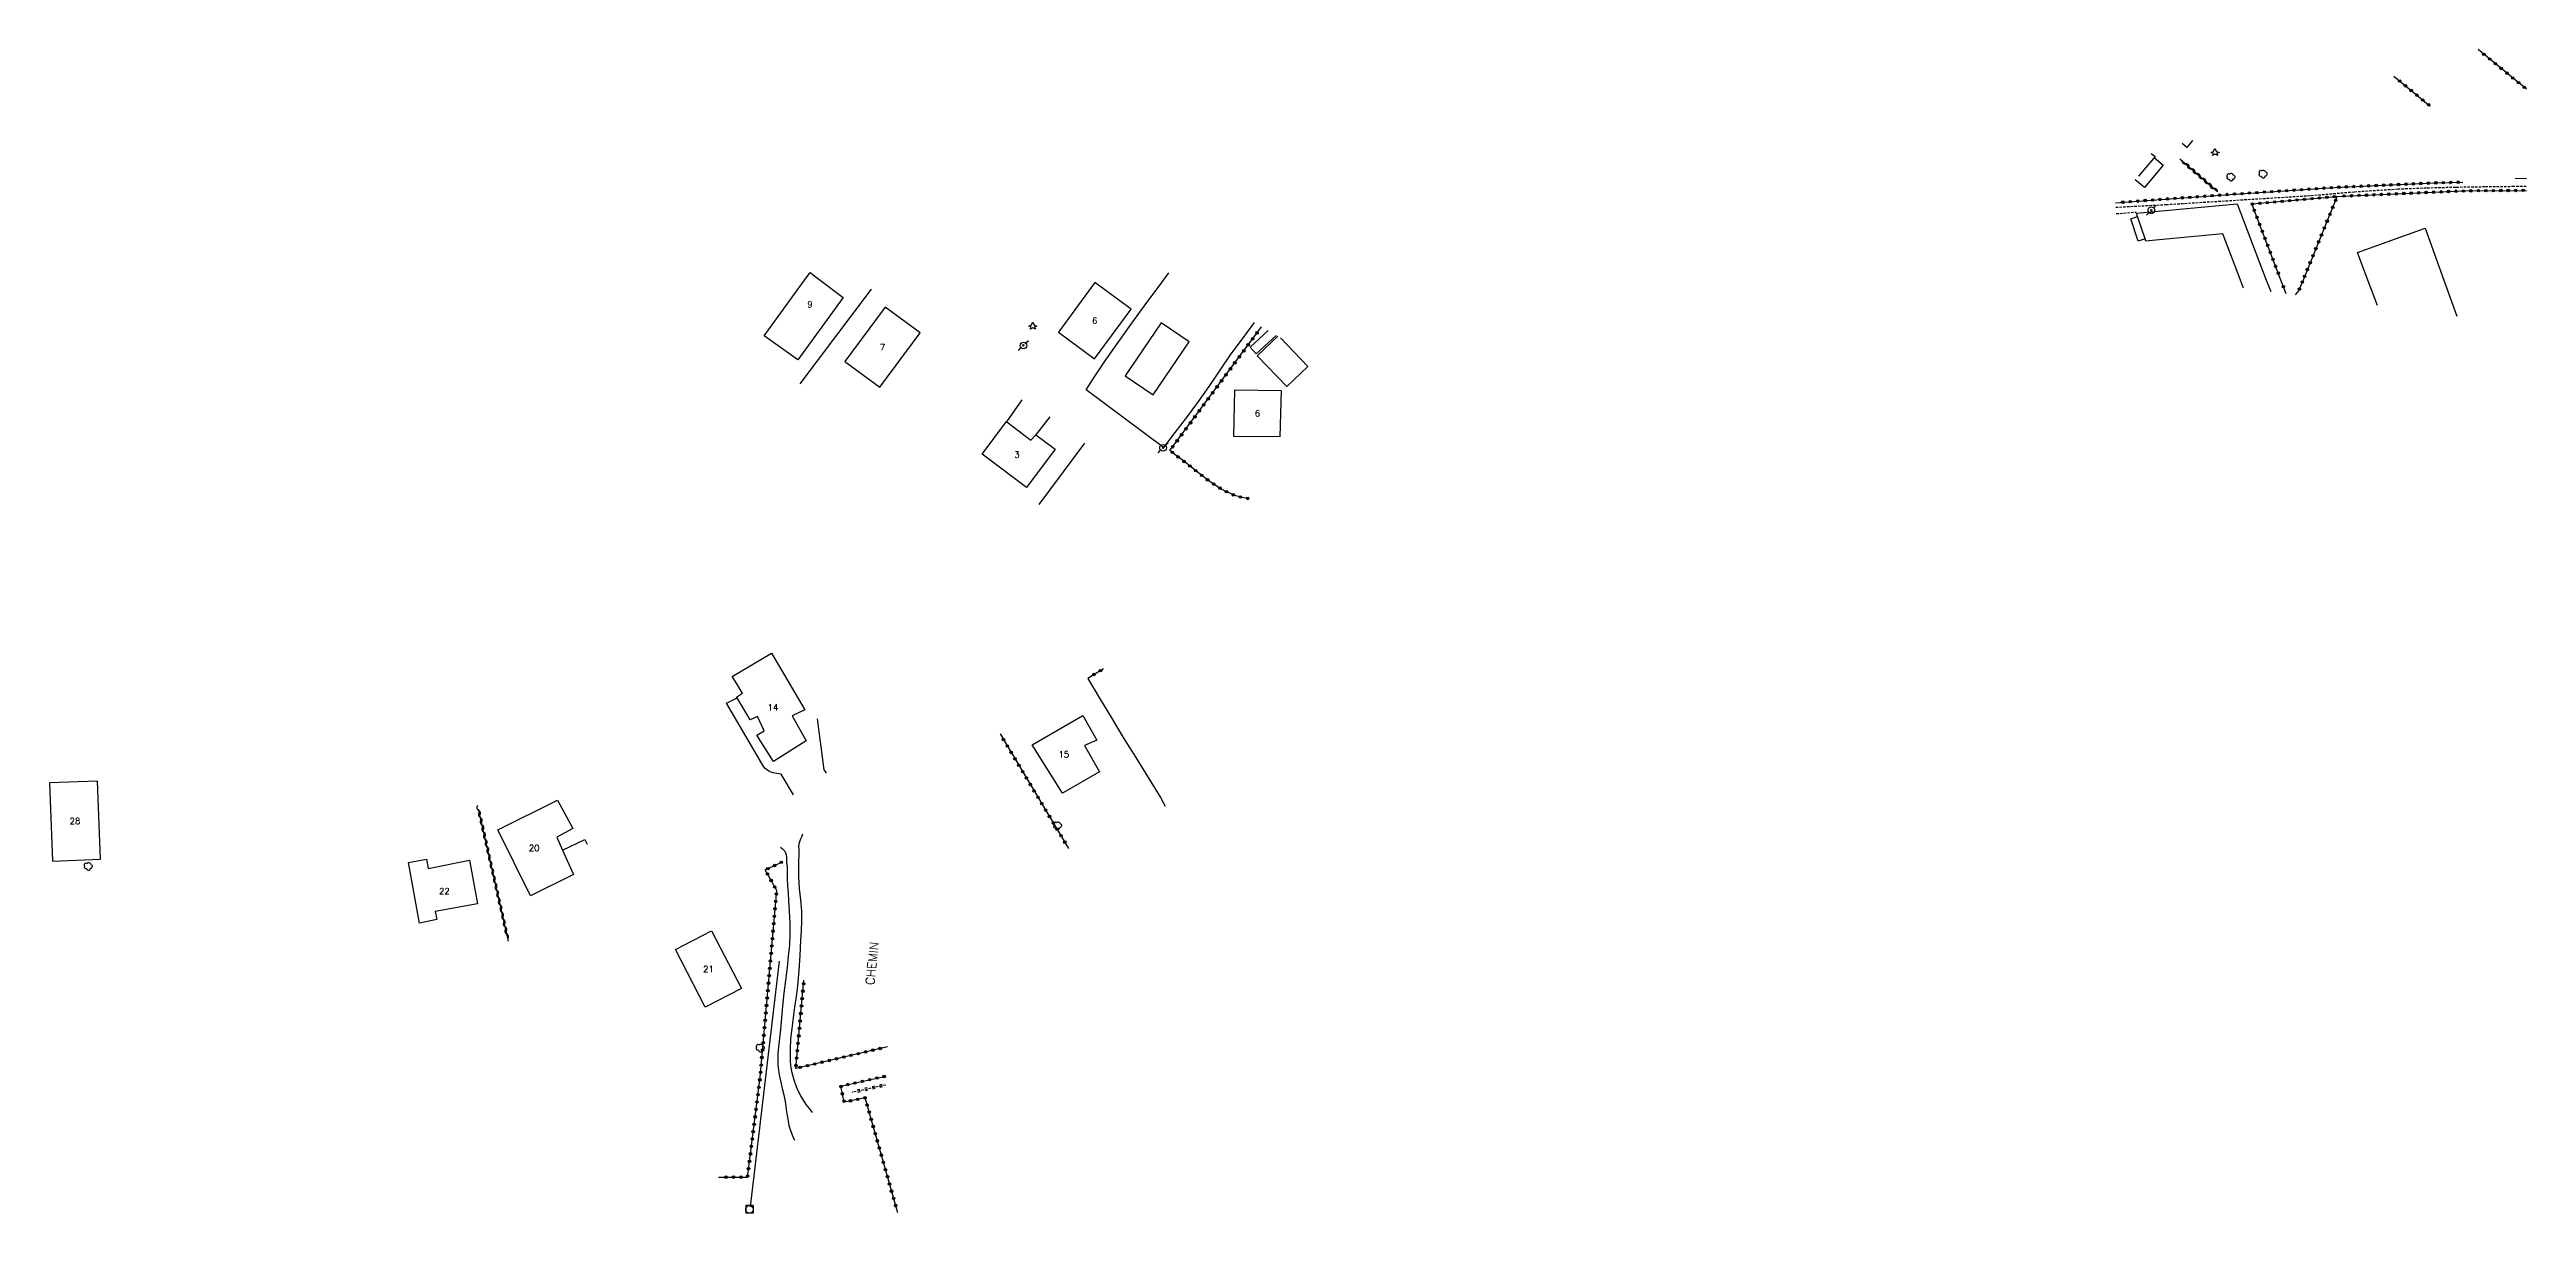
# Model space of a CAD drawing. Header units: millimetres. Extents: x 123007 to 124000, y 125000 to 126001.
# Drawn here: x 123502.4 to 124000, y 125487.4 to 125721.4 of the extents above; entities that cross this region are included whole.
import ezdxf
from ezdxf.enums import TextEntityAlignment as Align

# ---------------------------------------------------------------- set-up
doc = ezdxf.new("R2010")
doc.units = ezdxf.units.MM
doc.linetypes.add('DASHED', pattern=[0.75, 0.5, -0.25])
doc.layers.get('0').update_dxf_attribs({"linetype": 'CONTINUOUS'})
for name, color, linetype in [('W0017', 7, 'CONTINUOUS'), ('W0070', 7, 'DASHED'), ('W0071', 7, 'CONTINUOUS'), ('W0101', 7, 'CONTINUOUS'), ('W0104', 1, 'CONTINUOUS'), ('W0112', 1, 'DASHED'), ('W0220', 5, 'DASHED'), ('W0300', 7, 'CONTINUOUS'), ('W0303', 7, 'CONTINUOUS'), ('W0310', 3, 'CONTINUOUS'), ('W0323', 7, 'CONTINUOUS'), ('W0330', 7, 'CONTINUOUS'), ('W0333', 7, 'CONTINUOUS'), ('W0420', 7, 'CONTINUOUS'), ('W0473', 7, 'CONTINUOUS'), ('W0989', 7, 'CONTINUOUS'), ('W0991', 7, 'CONTINUOUS')]:
    doc.layers.add(name, color=color, linetype=linetype)
doc.styles.get("Standard").update_dxf_attribs({"font": 'romans.shx', "width": 0.85})

# ---------------------------------------------------------------- blocks, each defined once
blk = doc.blocks.new('T473')
for p, q in [((-0.166667, 0.166667), (0.166667, -0.166667)), ((-0.166667, -0.166667), (0.166667, 0.166667)), ((0.500001, 0.500001), (1.000002, 1.000002)), ((-1.000002, -1.000002), (-0.500001, -0.500001))]:
    blk.add_line(p, q)
blk.add_ellipse((0, 0), major_axis=(0.471405, 0.471405), ratio=1, start_param=5.4977871438, end_param=11.780972451)
blk = doc.blocks.new('T300')
for p, q in [((-0.8, 0.51), (-0.86, 0.34)), ((-0.86, 0.34), (-0.86, 0.17)), ((-0.86, 0.17), (-0.74, 0.06)), ((-0.69, 0.63), (-0.8, 0.51)), ((-0.8, -0.06), (-0.74, 0.06)), ((-0.74, 0.06), (-0.69, 0.11)), ((-0.57, 0.69), (-0.69, 0.63)), ((-0.46, 0.69), (-0.57, 0.69)), ((-0.29, 0.63), (-0.46, 0.69)), ((-0.29, 0.63), (-0.17, 0.74)), ((-0.23, 0.57), (-0.29, 0.63)), ((-0.17, 0.74), (-0.06, 0.8)), ((-0.06, 0.8), (0.06, 0.8)), ((0.06, 0.8), (0.23, 0.74)), ((0.23, 0.74), (0.34, 0.63)), ((0.34, 0.63), (0.4, 0.51)), ((0.46, 0.46), (0.34, 0.46)), ((0.4, 0.51), (0.4, 0.46)), ((0.57, 0.4), (0.46, 0.46)), ((0.57, 0.4), (0.69, 0.29)), ((0.69, 0.29), (0.74, 0.17)), ((0.74, 0.06), (0.69, -0.17)), ((0.74, 0.17), (0.74, 0.06)), ((-0.8, -0.17), (-0.8, -0.06)), ((-0.8, -0.23), (-0.8, -0.17)), ((-0.74, -0.34), (-0.8, -0.23)), ((-0.69, -0.4), (-0.74, -0.34)), ((-0.51, -0.46), (-0.69, -0.4)), ((-0.4, -0.46), (-0.51, -0.46)), ((-0.4, -0.46), (-0.34, -0.46)), ((-0.34, -0.46), (-0.34, -0.4)), ((-0.34, -0.51), (-0.34, -0.46)), ((-0.29, -0.63), (-0.34, -0.51)), ((-0.17, -0.74), (-0.29, -0.63)), ((-0.06, -0.8), (-0.17, -0.74)), ((0.06, -0.8), (-0.06, -0.8)), ((0.17, -0.74), (0.06, -0.8)), ((0.23, -0.69), (0.17, -0.74)), ((0.29, -0.46), (0.23, -0.46)), ((0.29, -0.63), (0.23, -0.69)), ((0.46, -0.4), (0.29, -0.46)), ((0.34, -0.51), (0.29, -0.63)), ((0.34, -0.51), (0.34, -0.46)), ((0.57, -0.34), (0.46, -0.4)), ((0.63, -0.29), (0.57, -0.34)), ((0.69, -0.17), (0.63, -0.29))]:
    blk.add_line(p, q)
blk = doc.blocks.new('T420')
for p, q in [((0.75, 0.75), (-0.75, 0.75)), ((-0.75, 0.75), (-0.75, -0.75)), ((0.75, 0.75), (0.75, -0.75)), ((0.75, -0.75), (-0.75, -0.75))]:
    blk.add_line(p, q)
blk.add_ellipse((0, 0), major_axis=(-0.53, 0.53), ratio=1, start_param=3.926991, end_param=10.210176)
blk = doc.blocks.new('T303')
for p, q in [((-0.77, 0), (-0.28, 0.21)), ((-0.28, -0.21), (-0.77, 0)), ((-0.28, 0.21), (0, 0.83)), ((0, 0.83), (0.28, 0.21)), ((0.28, 0.21), (0.83, 0)), ((0.83, 0), (0.28, -0.21)), ((-0.49, -0.63), (-0.28, -0.21)), ((0, -0.35), (-0.49, -0.63)), ((0.56, -0.63), (0, -0.35)), ((0.28, -0.21), (0.56, -0.63))]:
    blk.add_line(p, q)
blk = doc.blocks.new('t323o')
at = {"color": 0, "linetype": 'Continuous'}
for radius in [0.25, 0.15]:
    blk.add_circle((0, 0), radius, dxfattribs=at)
blk = doc.blocks.new('t310o')
at = {"color": 0, "linetype": 'Continuous'}
for centre, start, end in [((-0.5, 0.38), 216.8699, 323.1304), ((0.5, -0.37), 36.8699, 143.1303)]:
    blk.add_arc(centre, 0.625, start, end, dxfattribs=at)
blk = doc.blocks.new('t220o')
at = {"color": 0, "linetype": 'Continuous'}
for p, q in [((-0.25, 0.25), (0.25, 0.25)), ((-0.25, -0.25), (0.25, -0.25))]:
    blk.add_line(p, q, dxfattribs=at)

msp = doc.modelspace()

# ---------------------------------------------------------------- linework, layer by layer
at = {"layer": 'W0017'}
for points in [[(123694.71, 125646.5), (123697.82, 125650.97)], [(123703.36, 125647.56), (123700.51, 125643.84)], [(123651.84, 125571.56), (123649.38, 125575.71), (123648.95, 125575.77), (123648.53, 125575.84), (123648.11, 125575.92), (123647.75, 125576.01), (123647.39, 125576.12), (123647.05, 125576.27), (123646.74, 125576.44), (123646.44, 125576.65), (123646.18, 125576.88), (123645.92, 125577.18), (123645.7, 125577.51), (123645.48, 125577.84), (123638.41, 125589.98), (123640.53, 125591.03)], [(123658.48, 125575.99), (123658, 125576.61), (123656.7, 125586.85)], [(123658.48, 125575.99), (123657.96, 125576.59)], [(123605.48, 125560.43), (123609.95, 125562.56), (123610.44, 125561.64)]]:
    msp.add_lwpolyline(points, dxfattribs=at)
at = {"layer": 'W0070'}
msp.add_lwpolyline([(123917.48, 125689.66), (123917.48, 125689.66), (123917.48, 125689.66), (123917.48, 125689.66), (123927.59, 125690.2), (123927.59, 125690.2), (123956.71, 125692.01), (123965.43, 125692.76), (123974.16, 125693.33), (123980.03, 125693.56), (123985.9, 125693.71), (123991.76, 125693.8), (123997.19, 125693.86), (124000, 125693.86)], dxfattribs=at)
at = {"layer": 'W0071'}
for points in [[(123655.69, 125507.74), (123655.07, 125508.54), (123654.44, 125509.34), (123653.86, 125510.17), (123653.35, 125511.04), (123652.89, 125511.95), (123652.49, 125512.88), (123651.99, 125514.24), (123651.61, 125515.66), (123651.35, 125517.09), (123651.25, 125518.18), (123651.23, 125519.29), (123651.23, 125520.39), (123651.35, 125522.5), (123651.59, 125524.61), (123651.86, 125526.71), (123652.15, 125528.87), (123652.46, 125531.02), (123652.73, 125533.17), (123653, 125536.22), (123653.2, 125539.27), (123653.36, 125542.32), (123653.45, 125544.27), (123653.53, 125546.22), (123653.54, 125548.17), (123653.37, 125550.45), (123653.1, 125552.73), (123652.92, 125555.01), (123652.91, 125556.57), (123652.93, 125558.13), (123652.98, 125559.69), (123652.97, 125560.47), (123652.96, 125561.25), (123653.06, 125562.01), (123653.25, 125562.58), (123653.51, 125563.13), (123653.77, 125563.69)], [(123649.26, 125561.05), (123649.57, 125560.78), (123649.87, 125560.52), (123650.12, 125560.23), (123650.36, 125559.58), (123650.44, 125558.84), (123650.49, 125558.09), (123650.56, 125556.97), (123650.57, 125555.84), (123650.58, 125554.72), (123650.67, 125553.26), (123650.78, 125551.81), (123650.88, 125550.35), (123651.02, 125548.11), (123651.14, 125545.86), (123651.16, 125543.62), (123651.04, 125541.36), (123650.82, 125539.1), (123650.57, 125536.84), (123650.26, 125534.26), (123649.92, 125531.68), (123649.63, 125529.09), (123649.5, 125527.52), (123649.38, 125525.95), (123649.27, 125524.38), (123649, 125522.03), (123648.74, 125519.67), (123648.72, 125517.32), (123648.86, 125516.14), (123649.06, 125514.96), (123649.29, 125513.79), (123649.59, 125512.51), (123649.91, 125511.23), (123650.19, 125509.95), (123650.34, 125508.9), (123650.47, 125507.84), (123650.63, 125506.79), (123650.78, 125505.96), (123650.95, 125505.13), (123651.17, 125504.32), (123651.43, 125503.59), (123651.74, 125502.87), (123652.04, 125502.16)]]:
    msp.add_lwpolyline(points, dxfattribs=at)
at = {"layer": 'W0101'}
for points in [[(123932.91, 125703.1), (123931.77, 125701.68), (123930.85, 125702.45)], [(123924.64, 125700.47), (123925.39, 125699.84), (123925.39, 125699.84), (123922.07, 125695.93), (123922.07, 125695.93), (123922.07, 125695.93), (123922.07, 125695.93), (123922.07, 125695.93), (123922.07, 125695.93)], [(123645.99, 125663.84), (123654.05, 125675)], [(123657.25, 125675), (123661.81, 125671.54), (123652.73, 125658.97), (123645.99, 125663.84)], [(123654.05, 125675), (123655.19, 125676.57), (123657.25, 125675)]]:
    msp.add_lwpolyline(points, dxfattribs=at)
for points in [[(123705.07, 125664.57), (123712.32, 125659.21), (123719.67, 125669.14), (123712.42, 125674.51), (123705.07, 125664.57)], [(123662.19, 125658.63), (123669.18, 125653.46), (123677.29, 125664.43), (123670.29, 125669.6), (123662.19, 125658.63)], [(123718.5, 125655.74), (123724.13, 125651.93), (123731.34, 125662.58), (123725.72, 125666.39), (123718.5, 125655.74)], [(123740.35, 125643.56), (123740.5, 125652.97), (123749.85, 125652.82), (123749.59, 125643.54)], [(123689.74, 125640.02), (123694.63, 125646.56), (123694.71, 125646.5), (123699.57, 125642.87), (123700.51, 125643.84), (123700.56, 125643.89), (123704.43, 125641), (123698.69, 125633.32)], [(123639.51, 125595.32), (123647.45, 125600.01), (123654.15, 125588.67), (123651.61, 125587.46), (123651.61, 125587.46), (123654.42, 125582.43), (123647.82, 125578.29), (123644.51, 125583.58), (123645.98, 125584.45), (123644.61, 125587.31), (123643.15, 125586.61), (123640.53, 125591.03), (123640.42, 125591.22), (123641.61, 125591.96), (123641.57, 125592.05), (123640.64, 125593.68)], [(123705.89, 125571.92), (123699.78, 125581.63), (123709.96, 125587.48), (123712.8, 125582.53), (123710.34, 125581.46), (123713.36, 125576.21)], [(123503.01, 125558.24), (123512.63, 125558.61), (123512.03, 125574.33), (123502.41, 125573.96), (123503.01, 125558.24)], [(123599.04, 125551.27), (123592.46, 125564.53), (123604.47, 125570.5), (123607.56, 125564.8), (123604.32, 125563.04), (123605.48, 125560.43), (123607.65, 125555.54)], [(123576.71, 125545.78), (123574.51, 125557.98), (123578.11, 125558.62), (123578.5, 125556.72), (123586.78, 125558.44), (123588.37, 125549.66), (123579.88, 125548.13), (123580.22, 125546.51)], [(123628.16, 125540.48), (123635.42, 125544.22), (123641.39, 125532.64), (123634.12, 125528.9), (123628.16, 125540.48)]]:
    msp.add_lwpolyline(points, close=True, dxfattribs=at)
at = {"layer": 'W0104'}
for points in [[(123925.21, 125699.63), (123927.01, 125698.11), (123923.26, 125693.63), (123921.42, 125695.17)], [(123923.39, 125683.29), (123921.97, 125682.83), (123920.51, 125687.32), (123921.88, 125687.76)], [(123923.53, 125682.85), (123923.39, 125683.29), (123921.88, 125687.76), (123921.71, 125688.28), (123921.66, 125688.44), (123941.86, 125690.36), (123947.74, 125675)], [(123942.55, 125675), (123938.98, 125684.31), (123926.2, 125683.1), (123923.53, 125682.85)], [(123968.14, 125675), (123966.06, 125680.57), (123979.64, 125685.46)], [(123979.64, 125685.46), (123983.41, 125675)], [(123943.16, 125673.41), (123942.55, 125675)], [(123947.74, 125675), (123948.63, 125672.69)], [(123970.05, 125669.88), (123968.14, 125675)], [(123983.41, 125675), (123986.01, 125667.79)], [(123748.85, 125663.89), (123744.82, 125660.19), (123743.59, 125661.53), (123747.2, 125664.85)], [(123750.96, 125653.62), (123745.04, 125659.81), (123749.14, 125663.72)], [(123749.67, 125663.41), (123755.17, 125657.64), (123750.96, 125653.62)]]:
    msp.add_lwpolyline(points, dxfattribs=at)
at = {"layer": 'W0112'}
msp.add_lwpolyline([(123917.58, 125688.37), (123921.57, 125688.68)], dxfattribs=at)
at = {"layer": 'W0220'}
msp.add_lwpolyline([(123670.32, 125513.23), (123663.55, 125511.74)], dxfattribs=at)
at = {"layer": 'W0310'}
for points in [[(123930.39, 125699.37), (123937.91, 125692.79)], [(123594.59, 125542.13), (123588.57, 125568.7)]]:
    msp.add_lwpolyline(points, dxfattribs=at)
at = {"layer": 'W0323'}
for points in [[(124000, 125713.38), (123990.28, 125721.35)], [(123973.37, 125715.97), (123980.65, 125710)], [(123917.41, 125690.56), (123917.41, 125690.56), (123939.41, 125692.17), (123961.43, 125693.64), (123982.05, 125694.57), (123987.21, 125694.7)], [(123950.68, 125675), (123944.83, 125690.31), (123961.87, 125691.83), (123962, 125691.85), (123955.11, 125675)], [(123961.87, 125691.83), (123987.55, 125692.94), (124000, 125693.05)], [(123951.71, 125672.28), (123950.68, 125675)], [(123955.11, 125675), (123954.23, 125672.86), (123953.51, 125672.05)], [(123743.28, 125631.11), (123742.31, 125631.24), (123740.71, 125631.65), (123739.63, 125632.09), (123738.57, 125632.62), (123737.54, 125633.19), (123735.35, 125634.61), (123733.28, 125636.21), (123731.23, 125637.85), (123729.98, 125638.82), (123728.73, 125639.79), (123727.49, 125640.77), (123745.89, 125665.61)], [(123714.17, 125596.91), (123710.96, 125594.97)], [(123693.35, 125583.83), (123707.12, 125560.76)], [(123636.81, 125494.71), (123642.62, 125494.74), (123645.16, 125514.8), (123648.49, 125552.32), (123646.2, 125556.46), (123649.49, 125558.01)], [(123670.73, 125520.93), (123652.32, 125516.57), (123653.95, 125534.29), (123653.95, 125534.29)], [(123672.79, 125487.58), (123666.25, 125510.66), (123662.04, 125509.79), (123661.37, 125513.02), (123670.41, 125515.03)]]:
    msp.add_lwpolyline(points, dxfattribs=at)
at = {"layer": 'W0330'}
for points in [[(124000, 125695.35), (123997.74, 125695.4)], [(123653.23, 125654.13), (123667.52, 125673.2)], [(123744.42, 125666.47), (123742.17, 125663.47), (123739.75, 125660.16), (123737.5, 125656.9), (123735.29, 125653.62), (123733.02, 125650.38), (123730.78, 125647.35), (123728.49, 125644.37), (123726.2, 125641.38), (123710.63, 125652.98), (123711.95, 125654.97), (123713.27, 125656.97), (123714.61, 125658.96), (123717.21, 125662.68), (123719.85, 125666.37), (123722.52, 125670.04), (123726.05, 125674.81), (123726.19, 125675)], [(123726.19, 125675), (123727.29, 125676.47)], [(123710.3, 125642.22), (123701.18, 125629.94)], [(123710.96, 125594.97), (123713.34, 125591.01), (123715.73, 125587.06), (123718.12, 125583.11), (123720.62, 125579.08), (123723.13, 125575.06), (123725.58, 125571.01), (123726.53, 125569.31)]]:
    msp.add_lwpolyline(points, dxfattribs=at)
at = {"layer": 'W0333'}
msp.add_lwpolyline([(123649.01, 125538.14), (123643.13, 125488.77)], dxfattribs=at)

# ---------------------------------------------------------------- block references
at = {"layer": 'W0220', "rotation": 192.4322089046411}
for p in [(123666.48, 125512.39), (123667.94, 125512.71), (123669.41, 125513.03), (123665.01, 125512.06)]:
    msp.add_blockref('t220o', p, dxfattribs=at)
at = {"layer": 'W0300'}
for p in [(123947.13, 125696.32), (123940.67, 125695.67), (123704.94, 125565.35), (123510.24, 125557.16), (123645.23, 125520.67)]:
    msp.add_blockref('T300', p, dxfattribs=at)
at = {"layer": 'W0303'}
for p in [(123937.42, 125700.65), (123699.92, 125665.75)]:
    msp.add_blockref('T303', p, dxfattribs=at)
at = {"layer": 'W0310'}
for p, rotation in [((123931.51, 125698.38), 318.8412877600152), ((123932.64, 125697.39), 318.8412877600152), ((123933.77, 125696.4), 318.8412877600152), ((123934.9, 125695.42), 318.8412877600152), ((123936.03, 125694.43), 318.8412877600152), ((123937.16, 125693.44), 318.8412877600152), ((123588.62, 125568.46), 102.7768662242424), ((123588.95, 125567), 102.7768662242424), ((123589.28, 125565.54), 102.7768662242424), ((123589.62, 125564.08), 102.7768662242424), ((123589.95, 125562.61), 102.7768662242424), ((123590.28, 125561.15), 102.7768662242424), ((123590.61, 125559.69), 102.7768662242424), ((123590.94, 125558.22), 102.7768662242424), ((123591.27, 125556.76), 102.7768662242424), ((123591.61, 125555.3), 102.7768662242424), ((123591.94, 125553.84), 102.7768662242424), ((123592.27, 125552.37), 102.7768662242424), ((123592.6, 125550.91), 102.7768662242424), ((123592.93, 125549.45), 102.7768662242424), ((123593.27, 125547.98), 102.7768662242424), ((123593.6, 125546.52), 102.7768662242424), ((123593.93, 125545.06), 102.7768662242424), ((123594.26, 125543.6), 102.7768662242424)]:
    msp.add_blockref('t310o', p, dxfattribs=dict(at, rotation=rotation))
at = {"layer": 'W0323'}
for p, rotation in [((123991.44, 125720.4), 140.6118896925247), ((123992.6, 125719.45), 140.6118896925247), ((123993.76, 125718.5), 140.6118896925247), ((123994.92, 125717.55), 140.6118896925247), ((123996.08, 125716.6), 140.6118896925247), ((123974.53, 125715.02), 320.6320169792405), ((123975.69, 125714.07), 320.6320169792405), ((123976.85, 125713.12), 320.6320169792405), ((123978.01, 125712.17), 320.6320169792405), ((123979.17, 125711.22), 320.6320169792405), ((123997.24, 125715.64), 140.6118896925247), ((123998.4, 125714.69), 140.6118896925247), ((123999.56, 125713.74), 140.6118896925247), ((123980.33, 125710.26), 320.6320169792405), ((123929.38, 125691.43), 4.170521678388306), ((123930.88, 125691.54), 4.170521678388306), ((123932.37, 125691.65), 4.170521678388306), ((123933.87, 125691.76), 4.170521678388306), ((123935.37, 125691.87), 4.170521678388306), ((123936.86, 125691.98), 4.170521678388306), ((123938.36, 125692.09), 4.170521678388306), ((123939.85, 125692.2), 3.828413765638972), ((123941.35, 125692.3), 3.828413765638972), ((123942.85, 125692.4), 3.828413765638972), ((123944.34, 125692.5), 3.828413765638972), ((123945.84, 125692.6), 3.828413765638972), ((123947.34, 125692.7), 3.828413765638972), ((123948.83, 125692.8), 3.828413765638972), ((123950.33, 125692.9), 3.828413765638972), ((123951.83, 125693), 3.828413765638972), ((123953.32, 125693.1), 3.828413765638972), ((123954.82, 125693.2), 3.828413765638972), ((123956.32, 125693.3), 3.828413765638972), ((123956.9, 125691.39), 5.116169293969324), ((123957.81, 125693.4), 3.828413765638972), ((123958.39, 125691.52), 5.116169293969324), ((123959.31, 125693.5), 3.828413765638972), ((123959.89, 125691.66), 5.116169293969324), ((123960.81, 125693.6), 3.828413765638972), ((123961.38, 125691.79), 5.116169293969324), ((123962.31, 125693.68), 2.589585418177009), ((123963.36, 125691.9), 2.476389444403172), ((123963.8, 125693.75), 2.589585418177009), ((123964.86, 125691.96), 2.476389444403172), ((123965.3, 125693.81), 2.589585418177009), ((123966.36, 125692.03), 2.476389444403172), ((123966.8, 125693.88), 2.589585418177009), ((123967.86, 125692.09), 2.476389444403172), ((123968.3, 125693.95), 2.589585418177009), ((123969.36, 125692.16), 2.476389444403172), ((123969.8, 125694.02), 2.589585418177009), ((123970.86, 125692.22), 2.476389444403172), ((123971.3, 125694.09), 2.589585418177009), ((123972.36, 125692.29), 2.476389444403172), ((123972.79, 125694.15), 2.589585418177009), ((123973.85, 125692.35), 2.476389444403172), ((123974.29, 125694.22), 2.589585418177009), ((123975.35, 125692.42), 2.476389444403172), ((123975.79, 125694.29), 2.589585418177009), ((123976.85, 125692.48), 2.476389444403172), ((123977.29, 125694.36), 2.589585418177009), ((123978.35, 125692.55), 2.476389444403172), ((123978.79, 125694.42), 2.589585418177009), ((123979.85, 125692.61), 2.476389444403172), ((123980.29, 125694.49), 2.589585418177009), ((123981.35, 125692.68), 2.476389444403172), ((123981.79, 125694.56), 2.589585418177009), ((123982.85, 125692.74), 2.476389444403172), ((123983.28, 125694.6), 1.467945642809443), ((123984.34, 125692.81), 2.476389444403172), ((123984.78, 125694.64), 1.467945642809443), ((123985.84, 125692.87), 2.476389444403172), ((123986.28, 125694.68), 1.467945642809443), ((123987.34, 125692.93), 2.476389444403172), ((123988.84, 125692.95), 0.4857894194663613), ((123990.34, 125692.97), 0.4857894194663613), ((123991.84, 125692.98), 0.4857894194663613), ((123993.34, 125692.99), 0.4857894194663613), ((123994.84, 125693.01), 0.4857894194663613), ((123996.34, 125693.02), 0.4857894194663613), ((123997.84, 125693.03), 0.4857894194663613), ((123999.34, 125693.04), 0.4857894194663613), ((123918.91, 125690.67), 4.170521678388306), ((123920.41, 125690.78), 4.170521678388306), ((123921.9, 125690.89), 4.170521678388306), ((123923.4, 125691), 4.170521678388306), ((123924.89, 125691.11), 4.170521678388306), ((123926.39, 125691.22), 4.170521678388306), ((123927.89, 125691.33), 4.170521678388306), ((123944.95, 125690.32), 5.116169293969324), ((123945.33, 125689.01), 110.8981812516025), ((123945.86, 125687.61), 110.8981812516025), ((123946.44, 125690.45), 5.116169293969324), ((123947.93, 125690.59), 5.116169293969324), ((123949.43, 125690.72), 5.116169293969324), ((123950.92, 125690.85), 5.116169293969324), ((123952.42, 125690.99), 5.116169293969324), ((123953.91, 125691.12), 5.116169293969324), ((123955.4, 125691.25), 5.116169293969324), ((123959.96, 125686.86), 247.7542874719776), ((123960.53, 125688.25), 247.7542874719776), ((123961.09, 125689.64), 247.7542874719776), ((123961.66, 125691.03), 247.7542874719776), ((123946.4, 125686.21), 110.8981812516025), ((123946.93, 125684.81), 110.8981812516025), ((123947.47, 125683.41), 110.8981812516025), ((123948, 125682.01), 110.8981812516025), ((123958.25, 125682.7), 247.7542874719776), ((123958.82, 125684.09), 247.7542874719776), ((123959.39, 125685.47), 247.7542874719776), ((123948.54, 125680.61), 110.8981812516025), ((123949.07, 125679.2), 110.8981812516025), ((123949.61, 125677.8), 110.8981812516025), ((123950.14, 125676.4), 110.8981812516025), ((123955.98, 125677.14), 247.7542874719776), ((123956.55, 125678.53), 247.7542874719776), ((123957.12, 125679.92), 247.7542874719776), ((123957.69, 125681.31), 247.7542874719776), ((123951.18, 125673.69), 110.9022170065937), ((123954.39, 125673.24), 247.7436893199923), ((123954.96, 125674.63), 247.7436893199923), ((123955.42, 125675.76), 247.7542874719776), ((123743.21, 125662), 53.4746531565192), ((123744.1, 125663.2), 53.4746531565192), ((123745, 125664.41), 53.4746531565192), ((123739.64, 125657.18), 53.4746531565192), ((123740.53, 125658.38), 53.4746531565192), ((123741.43, 125659.59), 53.4746531565192), ((123742.32, 125660.79), 53.4746531565192), ((123736.07, 125652.35), 53.4746531565192), ((123736.96, 125653.56), 53.4746531565192), ((123737.86, 125654.77), 53.4746531565192), ((123738.75, 125655.97), 53.4746531565192), ((123732.5, 125647.53), 53.4746531565192), ((123733.39, 125648.74), 53.4746531565192), ((123734.28, 125649.94), 53.4746531565192), ((123735.18, 125651.15), 53.4746531565192), ((123728.93, 125642.71), 53.4746531565192), ((123729.82, 125643.92), 53.4746531565192), ((123730.71, 125645.12), 53.4746531565192), ((123731.61, 125646.33), 53.4746531565192), ((123727.95, 125640.41), 141.753239291351), ((123728.04, 125641.51), 53.4746531565192), ((123729.13, 125639.48), 141.753239291765), ((123730.31, 125638.55), 142.1949512428748), ((123731.49, 125637.63), 141.5447821261329), ((123732.67, 125636.7), 141.5447821261329), ((123733.85, 125635.77), 142.2476231526811), ((123735.03, 125634.86), 142.2476231526811), ((123736.27, 125634.01), 147.0839056039759), ((123737.53, 125633.2), 147.0839056039759), ((123738.85, 125632.48), 153.2612599892268), ((123740.21, 125631.86), 158.0893170678952), ((123741.64, 125631.41), 165.425783801971), ((123743.11, 125631.13), 172.2086356386467), ((123712.24, 125595.74), 211.206699616423), ((123713.53, 125596.52), 211.206699616423), ((123694.05, 125582.65), 300.8473012039651), ((123694.82, 125581.37), 300.8473012039651), ((123695.59, 125580.08), 300.8473012039651), ((123696.36, 125578.79), 300.8473012039651), ((123697.13, 125577.5), 300.8473012039651), ((123697.9, 125576.21), 300.8473012039651), ((123698.66, 125574.93), 300.8473012039651), ((123699.43, 125573.64), 300.8473012039651), ((123700.2, 125572.35), 300.8473012039651), ((123700.97, 125571.06), 300.8473012039651), ((123701.74, 125569.77), 300.8473012039651), ((123702.51, 125568.49), 300.8473012039651), ((123703.28, 125567.2), 300.8473012039651), ((123704.05, 125565.91), 300.8473012039651), ((123704.82, 125564.62), 300.8473012039651), ((123705.59, 125563.34), 300.8473012039651), ((123706.36, 125562.05), 300.8473012039651), ((123648.07, 125557.35), 25.16924512206504), ((123649.43, 125557.98), 25.16924512206504), ((123646.64, 125555.65), 118.9172381974945), ((123646.71, 125556.71), 25.16924512206504), ((123647.37, 125554.34), 118.9172381974945), ((123648.09, 125553.03), 118.9172381974945), ((123648.03, 125547.15), 84.9350404090182), ((123648.16, 125548.64), 84.9350404090182), ((123648.29, 125550.14), 84.9350404090182), ((123648.43, 125551.63), 84.9350404090182), ((123647.63, 125542.67), 84.9350404090182), ((123647.76, 125544.16), 84.9350404090182), ((123647.9, 125545.65), 84.9350404090182), ((123647.23, 125538.18), 84.9350404090182), ((123647.37, 125539.68), 84.9350404090182), ((123647.5, 125541.17), 84.9350404090182), ((123646.7, 125532.21), 84.9350404090182), ((123646.84, 125533.7), 84.9350404090182), ((123646.97, 125535.2), 84.9350404090182), ((123647.1, 125536.69), 84.9350404090182), ((123653.89, 125533.58), 84.72800122071239), ((123646.31, 125527.73), 84.9350404090182), ((123646.44, 125529.22), 84.9350404090182), ((123646.57, 125530.71), 84.9350404090182), ((123653.34, 125527.61), 84.72800122071239), ((123653.47, 125529.1), 84.72800122071239), ((123653.61, 125530.59), 84.72800122071239), ((123653.75, 125532.09), 84.72800122071239), ((123645.91, 125523.24), 84.9350404090182), ((123646.04, 125524.74), 84.9350404090182), ((123646.18, 125526.23), 84.9350404090182), ((123652.92, 125523.13), 84.72800122071239), ((123653.06, 125524.62), 84.72800122071239), ((123653.2, 125526.11), 84.72800122071239), ((123645.38, 125517.27), 84.9350404090182), ((123645.51, 125518.76), 84.9350404090182), ((123645.65, 125520.25), 84.9350404090182), ((123645.78, 125521.75), 84.9350404090182), ((123652.51, 125518.65), 84.72800122071239), ((123652.65, 125520.14), 84.72800122071239), ((123652.78, 125521.63), 84.72800122071239), ((123656.13, 125517.47), 193.3084356747626), ((123657.59, 125517.82), 193.3084356747626), ((123659.05, 125518.16), 193.3084356747626), ((123660.51, 125518.51), 193.3084356747626), ((123661.97, 125518.86), 193.3084356747626), ((123663.43, 125519.2), 193.3084356747626), ((123664.89, 125519.55), 193.3084356747626), ((123666.35, 125519.89), 193.3084356747626), ((123667.81, 125520.24), 193.3084356747626), ((123669.27, 125520.58), 193.3084356747626), ((123644.91, 125512.79), 82.76392570580865), ((123645.1, 125514.28), 82.76392570580865), ((123645.25, 125515.77), 84.9350404090182), ((123652.37, 125517.15), 84.72800122071239), ((123653.21, 125516.78), 193.3084356747626), ((123654.67, 125517.13), 193.3084356747626), ((123661.39, 125512.94), 101.7157949493799), ((123662.76, 125513.33), 12.52040492570122), ((123664.23, 125513.65), 12.52040492570122), ((123665.69, 125513.98), 12.52040492570122), ((123667.16, 125514.3), 12.52040492570122), ((123668.62, 125514.63), 12.52040492570122), ((123670.08, 125514.95), 12.52040492570122), ((123644.34, 125508.33), 82.76392570580865), ((123644.53, 125509.82), 82.76392570580865), ((123644.72, 125511.3), 82.76392570580865), ((123661.69, 125511.47), 101.7157949493799), ((123662, 125510), 101.7157949493799), ((123663.3, 125510.05), 191.6920731669901), ((123664.77, 125510.36), 191.6920731669901), ((123666.24, 125510.66), 191.6920731669901), ((123666.65, 125509.23), 105.8191641169927), ((123667.06, 125507.79), 105.8191641169927), ((123643.58, 125502.38), 82.76392570580865), ((123643.77, 125503.86), 82.76392570580865), ((123643.96, 125505.35), 82.76392570580865), ((123644.15, 125506.84), 82.76392570580865), ((123667.47, 125506.34), 105.8191641169927), ((123667.88, 125504.9), 105.8191641169927), ((123668.29, 125503.46), 105.8191641169927), ((123643.02, 125497.91), 82.76392570580865), ((123643.21, 125499.4), 82.76392570580865), ((123643.4, 125500.89), 82.76392570580865), ((123668.7, 125502.01), 105.8191641169927), ((123669.11, 125500.57), 105.8191641169927), ((123669.52, 125499.13), 105.8191641169927), ((123669.92, 125497.68), 105.8191641169927), ((123638.31, 125494.72), 0.3027898038121958), ((123639.81, 125494.73), 0.3027898038121958), ((123641.31, 125494.73), 0.3027898038121958), ((123642.64, 125494.94), 82.76392570580865), ((123642.83, 125496.42), 82.76392570580865), ((123670.33, 125496.24), 105.8191641169927), ((123670.74, 125494.8), 105.8191641169927), ((123671.15, 125493.35), 105.8191641169927), ((123671.56, 125491.91), 105.8191641169927), ((123671.97, 125490.47), 105.8191641169927), ((123672.38, 125489.02), 105.8191641169927)]:
    msp.add_blockref('t323o', p, dxfattribs=dict(at, rotation=rotation))
at = {"layer": 'W0420'}
msp.add_blockref('T420', (123643.01, 125488.24), dxfattribs=at)
at = {"layer": 'W0473'}
for p in [(123924.64, 125689.04), (123698.06, 125661.87), (123726.1, 125641.3)]:
    msp.add_blockref('T473', p, dxfattribs=at)

# ---------------------------------------------------------------- texts
at = {"layer": 'W0989'}
msp.add_text('CHEMIN', height=1.75, rotation=83.8217, dxfattribs=at).set_placement((123668.05, 125533.25))
at = {"layer": 'W0991'}
for s, p in [('9', (123655.17, 125670.14)), ('6', (123712.37, 125666.86)), ('7', (123669.74, 125661.53)), ('6', (123745.07, 125648.25)), ('3', (123696.75, 125639.94)), ('14', (123647.75, 125589.15)), ('15', (123706.17, 125579.7)), ('28', (123507.52, 125566.28)), ('20', (123599.76, 125560.88)), ('22', (123581.72, 125552.2)), ('21', (123634.77, 125536.56))]:
    msp.add_text(s, height=1.25, dxfattribs=at).set_placement(p, align=Align.MIDDLE_CENTER)

doc.saveas('drawing.dxf')
